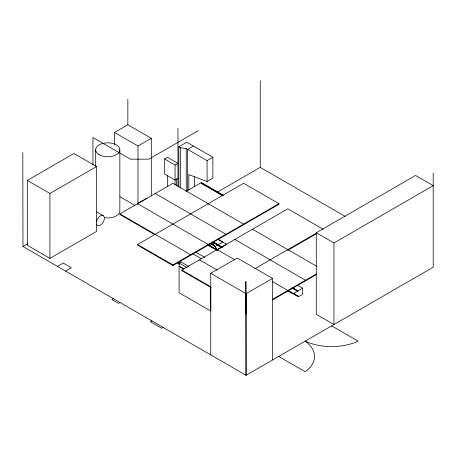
<?xml version="1.0" encoding="UTF-8"?>
<svg xmlns="http://www.w3.org/2000/svg" width="456" height="456" viewBox="0 0 456 456"><rect width="100%" height="100%" fill="white"/><g stroke="black" fill="none" stroke-linecap="round" stroke-linejoin="round"><path stroke-width="0.68" d="M27.314 180.411L73.957 153.484L96.558 166.531L96.558 231.431L49.915 258.358L27.314 245.311L27.314 180.411L49.915 193.458L96.558 166.531M114.519 144.541L114.519 132.451L127.845 124.756L151.312 138.305L151.312 195.926M114.519 132.451L137.986 146L151.312 138.305M198.274 130.638L148.85 159.172L130.456 159.172L92.939 137.512L92.939 165.1M178.837 187.188L178.837 146.792L186.8 142.192L212.878 157.246L212.878 178.153L207.081 181.499L188.83 174.642L188.83 189.816M164.639 159.001L167.534 157.331L177.965 163.351L175.07 165.026L164.639 159.001L164.639 174.055L175.07 180.08L177.965 178.404M193.464 146.04L187.672 149.386L187.672 190.488M22.8 152.578L22.971 246.485L27.884 243.646M178.837 146.792L180.428 147.715L186.225 148.548L207.081 160.592L212.878 157.246M146.86 198.132L142.186 201.079M154.926 234.76L119.888 214.531L119.888 213.898L172.904 183.289L243.595 224.101L243.595 224.734M186.031 191.429L200.572 183.033L222.733 195.829M57.445 266.389L63.241 263.044L71.353 267.723L65.556 271.069M217.261 192.181L260.245 167.369L345.289 216.469M208.859 244.786L172.904 265.546L137.558 245.14L137.558 244.507L243.595 183.289L278.935 203.695L278.935 204.328L209.783 244.251M113.362 298.669L111.914 299.507L118.577 303.354L120.025 302.516M137.558 244.507L172.904 264.913L278.935 203.695M183.956 268.835L179.077 266.019L179.077 263.009L180.935 261.938M214.371 246.867L217.86 244.935M211.048 287.571L181.796 270.682L181.796 270.043L287.827 208.825L323.173 229.231M217.637 249.529L221.719 247.26M221.935 247.049L226.683 244.308M210.723 354.882L210.723 273.309L237.217 258.016L272.54 278.411L272.54 359.983M151.894 320.916L150.446 321.754L161.743 328.274L163.191 327.437M316.282 232.76L415.541 175.457L433.2 185.655L333.946 242.957L316.282 232.76L316.282 314.332L333.946 324.529L333.946 242.957M254.636 268.801L316.413 233.136M288.135 250.099L316.413 233.774M210.723 273.309L246.046 293.704L272.54 278.411M272.597 299.244L316.47 273.913M272.597 299.883L316.47 274.552M287.491 290.546L293.003 293.732L297.751 291.07L292.165 287.93M288.072 290.7L298.486 296.713L302.647 294.314L302.647 288.163L297.682 291.116M297.899 290.991L292.382 287.804M290.671 292.114L298.486 296.377L298.486 296.713M223.605 195.328L201.444 182.531L201.005 182.782L222.556 195.225M316.413 266.139L252.487 229.231L252.487 229.87M234.811 239.434L305.503 280.246L305.503 280.885M217.922 239.155L222.824 241.988L218.076 244.809L213.174 241.897M217.848 239.229L227.037 244.536M297.745 285.336L302.647 288.163M213.032 241.982L221.747 246.964M212.952 242.056L222.14 247.357M292.239 287.804L297.967 291.116M212.958 242.107L222.14 247.443M292.239 287.89L297.751 291.07M212.884 242.182L222.072 247.483M218.395 245.527L220.231 246.588M293.584 293.55L298.486 296.377M234.811 259.84L217.141 249.637L217.141 250.276M272.46 281.58L287.827 290.449L287.827 291.088M208.284 244.724L210.119 245.784M208.204 244.798L210.729 246.217M211.88 246.918L213.18 247.631M214.941 248.685L216.782 249.745M208.135 244.838L210.655 246.286M211.772 246.935L213.716 248.053M214.195 248.338L216.782 249.825M287.491 290.626L293.003 293.807A5.369 3.101 -60 0 1 295.534 294.838L295.573 294.941M207.571 244.747L217.113 250.258M207.474 244.804L216.423 249.968M119.934 196.753L134.976 205.439M331.649 325.852L358.142 341.145A42.146 24.333 0 0 1 305.161 341.145A42.146 24.333 0 0 1 305.161 371.737L278.667 356.444M195.601 252.077L204.687 257.321M192.751 253.775L201.284 258.7M119.888 213.898L190.574 254.71L190.574 255.343M199.466 259.84L217.295 270.134M96.501 211.726L103.193 215.591M179.721 261.242L188.858 266.515M179.077 263.009L187.006 267.586M177.304 262.855L179.721 264.252M183.956 269.171L179.077 266.355L179.077 292.718L210.786 311.02L210.786 286.801M181.796 270.043L211.048 286.932M22.971 246.485L246.046 375.277L433.2 267.222L433.2 173.223M246.046 314.098L245.875 281.369L246.046 375.277L246.046 293.704M287.827 249.637L287.827 250.276M260.245 80.723L260.245 167.369M225.919 234.937L225.919 234.304L155.234 193.492L155.234 194.125M208.249 203.695L208.249 204.328M208.249 245.14L208.249 244.507L137.558 203.695L137.558 204.328M207.081 160.592L207.081 181.499M194.626 176.814L194.626 186.47M186.225 148.548L186.225 191.07M180.428 147.715L180.428 188.106M177.965 128.227L177.965 186.122M176.518 178.974L176.518 185.985M175.07 165.026L175.07 184.72M172.904 264.913L172.904 265.546M167.534 175.457L167.534 186.675M141.896 201.25L141.97 200.953L137.222 203.775A5.369 3.101 -60 0 1 137.518 203.707M137.986 146L137.986 203.621M127.845 99.288L127.845 124.756M119.842 149.785L119.842 210.968A12.084 6.977 0 0 1 104.629 217.706M95.669 149.785L95.669 166.149M49.915 193.458L49.915 258.358M96.404 221.605A5.734 3.312 -60 0 1 102.651 215.38A5.734 3.312 -60 0 1 102.651 223.052A5.734 3.312 -60 0 1 96.404 224.033M213.271 244.074A1.026 0.593 0 0 1 213.271 244.912A1.026 0.593 0 0 1 211.823 244.912A1.026 0.593 0 0 1 211.823 244.074M208.249 244.832A7.171 4.138 60 0 1 211.327 243.88M213.077 244.718A7.171 4.138 60 0 1 217.027 249.905M208.158 244.883A7.171 4.138 60 0 1 211.236 243.937M212.547 244.496A7.171 4.138 60 0 1 216.936 249.956M212.034 244.336A1.026 0.593 0 0 0 213.573 243.823A1.026 0.593 0 0 0 212.034 243.31A1.026 0.593 0 0 0 212.034 244.336M99.209 154.721A12.084 6.977 0 0 0 119.432 151.591A12.084 6.977 0 0 0 104.629 143.047A12.084 6.977 0 0 0 99.209 154.721"/></g></svg>
